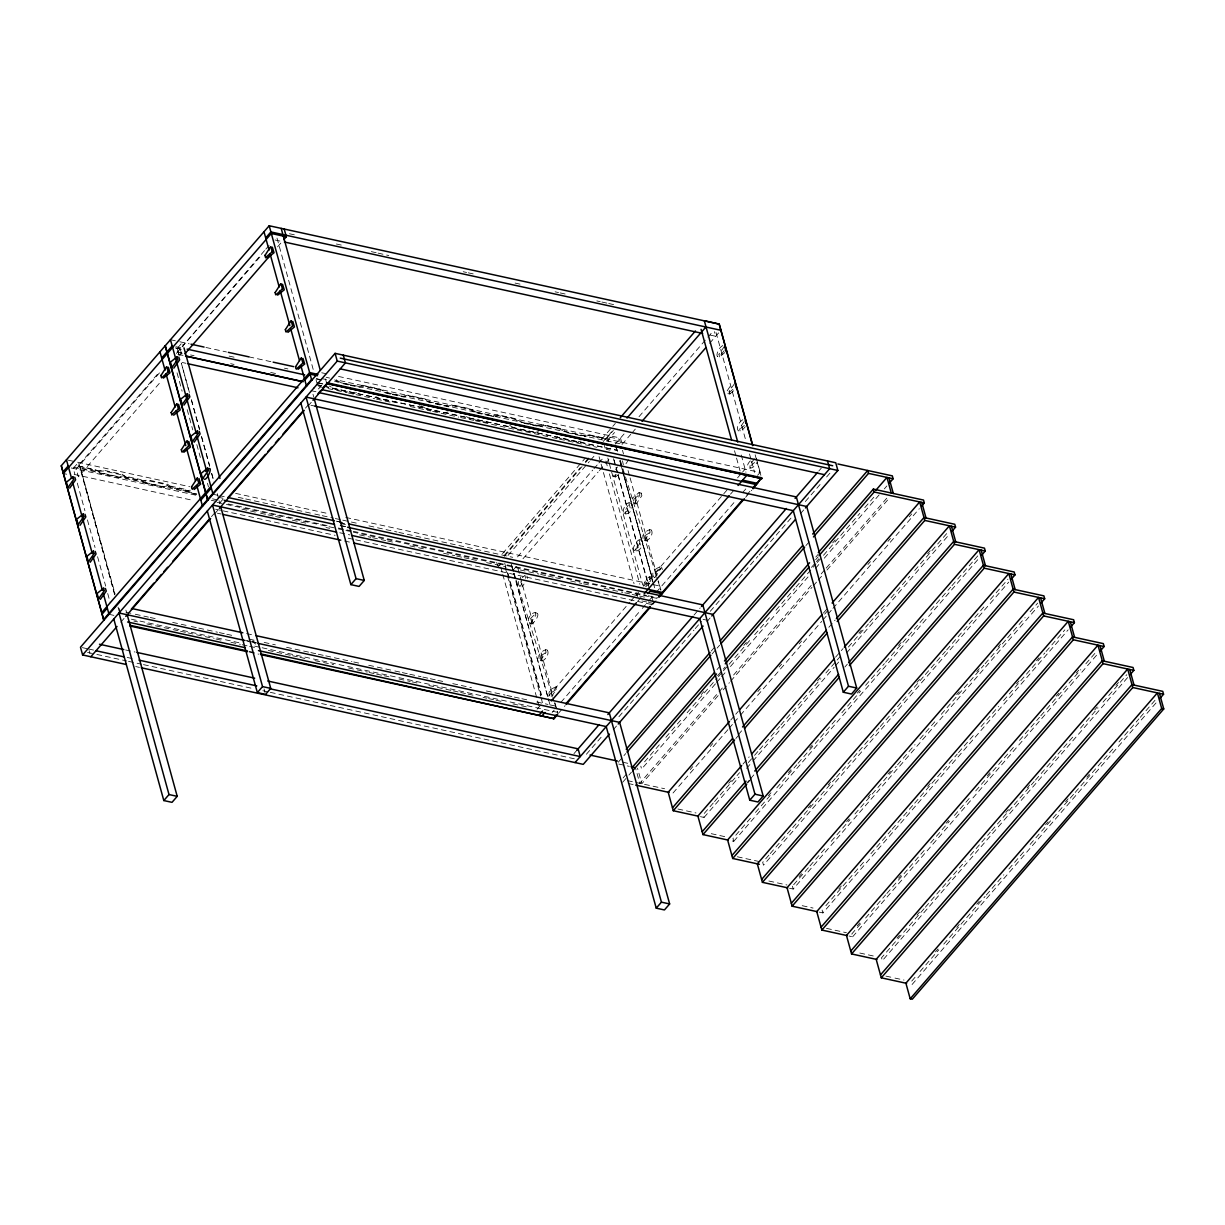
<?xml version="1.0" encoding="UTF-8"?>
<svg xmlns="http://www.w3.org/2000/svg" width="1225" height="1225" viewBox="0 0 1225 1225"><rect width="100%" height="100%" fill="white"/><g stroke="black" fill="none" stroke-linecap="round" stroke-linejoin="round"><path stroke-width="0.75" stroke-dasharray="5 3.75" d="M537.178 613.327C531.987 609.637 523.994 622.101 531.65 624.015C538.388 619.85 541.879 606.191 530.456 618.702M547.407 650.291C550.944 655.987 538.326 667.855 538.832 655.651C543.456 647.168 554.205 648.423 540.669 655.788M549.948 696.03C543.931 687.547 569.365 682.371 550.882 692.875M641.211 493.139L641.869 495.696L636.25 503.919L634.06 503.567L632.728 497.901L639.021 492.588L641.211 493.139L634.473 498.636M651.424 530.226C654.962 535.922 642.344 547.789 642.849 535.585C646.739 527.47 658.759 528.036 644.687 535.723M654.426 577.618C646.019 568.66 673.719 561.203 654.9 572.81M518.405 581.477C517.287 587.495 525.571 589.96 520.671 581.798M724.159 350.702C713.685 364.805 715.997 349.094 722.781 345.572M630.814 503.307C627.261 499.999 621.259 510.289 623.847 513.719C635.806 516.246 633.647 490.597 624.918 511.621M641.058 540.24C647.382 544.849 634.428 556.334 633.279 548.371C637.092 535.8 647.229 537.622 635.132 548.708M643.523 585.657C646.769 573.239 657.779 574.28 645.361 585.795M622.499 460.814L623.326 464.704M525.556 578.368L525.112 575.689M615.67 469.68L617.461 466.97M724.603 346.17L718.723 354.469M727.221 390.79L731.692 383.992M734.816 383.257L728.936 391.556M742.809 419.716C734.143 425.136 736.746 437.677 745.259 426.729M744.126 421.706L739.15 428.643M750.328 460.891C742.84 468.302 752.441 471.686 756.713 462.759M754.355 458.793L749.378 465.73M521.957 583.758L519.936 586.607M524.04 584.065L522.018 586.882M625.975 463.693L628.685 459.651M551.709 696.367L556.303 689.43L555.675 686.812M654.824 577.649L660.321 569.38L659.586 566.7M179.202 355.801L177.181 348.451L182.464 342.342L183.474 346.017M126.114 477.122L122.224 474.305L103.39 470.186L97.204 470.798L78.032 465.883L159.265 372.124M264.539 250.604L182.265 346.583M265.794 249.165L270.786 243.392M159.48 372.89L76.256 469.053L78.385 476.785L161.011 381.404M176.415 353.443L262.257 254.264M114.522 594.293L80.161 467.077L115.043 593.696M277.554 246.883L281.306 242.55M219.842 502.862L225.032 496.86L219.887 495.742M321.685 385.308L318.561 388.907L313.416 387.789M211.466 516.644L215.233 512.31M305.469 408.139L309.236 403.806M120.785 622.178L124.521 617.859M214.39 514.132L218.127 509.814M307.996 406.087L311.732 401.769M502.526 553.623L585.167 458.242M601.536 439.331L611.566 427.77M612.806 426.331L615.317 423.437M504.087 555.553L580.328 467.567M585.32 461.794L589.072 457.476M567.252 432.716L584.616 436.513L588.796 435.426L605.824 439.147L613.112 429.715M603.236 441.49L607.447 436.636L619.452 439.254L621.978 448.457M504.302 556.334L584.294 464.015M585.535 462.575L589.286 458.242M605.824 439.147L613.327 430.496M497.978 567.022L500.474 564.128M507.992 555.461L589.378 461.519M590.634 460.079L595.641 454.307M607.003 441.184L614.521 432.502M517.532 556.9L592.701 470.124M593.911 468.746L597.723 464.352M598.918 462.958L603.925 457.185M615.195 444.17L624.061 433.941M639.006 416.699L706.687 338.559M707.897 337.166L712.95 331.332M512.969 570.299L516.736 565.965M522.998 558.738L598.122 472.023M599.377 470.584L604.384 464.811M605.625 463.356L609.392 459.023M622.009 444.461L630.768 434.339M632.023 432.9L635.775 428.566M709.643 343.291L719.672 331.73M537.132 709.198L540.883 704.865M548.402 696.183L629.788 602.256M631.043 600.801L634.795 596.468M636.051 595.028L638.547 592.134M643.661 586.239L722.536 495.191M723.791 493.752L728.798 487.963M737.557 477.842L741.324 473.508M742.58 472.069L745.076 469.175M637.75 601.199L641.502 596.866M730.498 494.15L734.265 489.816M552.138 712.475L554.221 710.071M560.897 702.354L641.027 609.866M642.283 608.412L647.29 602.639M648.546 601.199L652.297 596.851M656.156 592.41L735.031 501.362M742.549 492.695L746.301 488.346M757.571 475.346L760.082 472.452L336.201 379.827M651.378 605.043L656.401 599.255M746.638 495.099L751.645 489.311M558.692 713.042L565.108 705.646M652.757 604.476L657.871 598.581L353.382 532.186M745.596 497.319L751.767 490.199M573.958 753.651L576.041 751.247M693.978 615.103L700.225 607.906M818.79 471.043L821.286 468.164M586.377 754.263L602.639 735.49M618.916 716.717L693.993 630.063M695.233 628.609L701.496 621.397M710.255 611.29L737.787 579.517M739.027 578.062L757.8 556.395M759.056 554.956L791.58 517.409M805.346 501.515L821.607 482.742M826.615 476.969L831.622 471.196M613.204 729.794L617.553 724.787M706.81 621.749L711.082 616.818M800.43 513.704L804.167 509.386M711.296 651.011L715.048 646.678M618.242 762.226L625.745 753.559M712.093 653.905L715.844 649.572M717.1 648.132L719.596 645.238M805.928 545.584L809.679 541.251M623.112 777.952L626.863 773.618M716.962 669.631L720.713 665.298M815.804 557.053L818.3 554.159M622.652 782.285L627.659 776.512M628.915 775.058L631.411 772.179M815.636 559.733L818.147 556.839M701.328 694.498L703.824 691.604M717.59 675.725L725.093 667.058M743.866 645.391L746.377 642.497M811.44 567.405L815.192 563.071M816.447 561.632L818.943 558.738M832.709 542.843L835.205 539.965M644.58 761.827L660.842 743.054M665.849 737.282L682.111 718.493M687.118 712.72L717.146 678.068M718.401 676.613L722.153 672.28M723.408 670.841L749.685 640.507M754.677 634.734L770.954 615.961M775.961 610.188L794.719 588.521M795.974 587.066L815.988 563.959M817.243 562.52L822.251 556.747M823.506 555.293L859.782 513.413M864.789 507.64L876.059 494.64M715.446 683.841L641.609 769.055L640.813 766.161M716.686 682.402L720.438 678.068M721.693 676.613L725.445 672.28M730.452 666.507L808.025 576.96M815.544 568.293L819.295 563.959M824.303 558.187L879.351 494.64M884.358 488.867L886.854 485.973M722.337 687.991L639.756 783.311L635.453 767.707M733.607 674.99L811.18 585.443M821.194 573.882L824.946 569.548M826.186 568.109L887.497 497.35M718.141 695.647L641.808 783.755L637.505 768.152M723.133 689.874L729.396 682.662M730.651 681.207L811.976 587.342M813.232 585.887L816.983 581.553M818.239 580.114L821.99 575.781M826.998 570.008L889.549 497.794M730.743 720.024L734.495 715.691M735.75 714.236L738.262 711.357M823.338 613.143L828.345 607.37M690.257 769.576L692.753 766.682M710.27 746.469L712.782 743.575M757.831 691.589L760.327 688.695M779.1 667.028L781.596 664.149M799.113 643.921L801.625 641.027M824.67 614.154L828.422 609.82M867.928 564.495L870.439 561.601M887.957 541.389L890.452 538.495M909.226 516.827L911.722 513.933M727.864 729.702L672.816 793.249L672.02 790.355M729.12 728.247L732.872 723.914M734.127 722.474L739.119 716.702M740.375 715.247L821.715 621.381M822.955 619.927L826.707 615.593M827.962 614.154L831.714 609.82M832.969 608.381L919.301 508.727M828.881 627.307L835.144 620.08M738.353 734.617L742.105 730.284M735.842 738.507L739.594 734.173M742.947 764.109L749.195 756.882M835.542 657.228L843.045 648.576M728.722 783.326L731.233 780.447M817.565 680.794L820.076 677.9M858.863 633.126L861.359 630.247M927.677 553.7L930.173 550.806M713.272 803.003L703.257 814.564L704.053 817.442L700.44 816.662M714.527 801.563L735.796 777.002M737.037 775.563L739.548 772.669M748.307 762.562L753.314 756.79M754.554 755.35L758.321 751.017M759.561 749.562L779.59 726.456M780.83 725.016L802.115 700.455M803.355 699.016L820.873 678.803M825.88 673.015L835.894 661.469M837.134 660.03L840.901 655.697M848.404 647.03L868.418 623.923M869.673 622.468L885.935 603.695M890.942 597.923L909.716 576.255M914.723 570.482L947.247 532.936M704.053 817.442L739.088 777.002M746.592 768.335L751.599 762.562M752.854 761.123L834.179 667.242M835.435 665.803L839.186 661.469M846.689 652.803L949.298 534.376M844.837 667.058L847.348 664.164M746.791 783.051L749.287 780.157M750.542 778.717L754.294 774.384M748.031 782.591L751.798 778.273M768.458 795.653L770.954 792.759M788.471 772.546L790.982 769.652M809.74 747.985L812.252 745.106M857.286 693.105L859.797 690.211M898.583 645.452L901.079 642.558M750.496 818.208L732.979 838.421L733.775 841.315L730.146 840.518M755.488 812.435L771.765 793.662M776.772 787.874L796.786 764.768M798.042 763.328L819.311 738.782M820.566 737.327L836.828 718.554M841.835 712.782L860.593 691.114M865.6 685.342L884.373 663.674M885.629 662.235L925.671 616.007M930.663 610.234L950.692 587.127M951.947 585.688L973.217 561.127M974.457 559.687L978.224 555.354M733.775 841.315L979.02 558.248M808.178 807.964L810.674 805.07M828.192 784.857L830.703 781.963M917.035 682.31L919.546 679.431M768.948 855.081L762.685 862.293L763.481 865.187L1008.726 582.12M770.188 853.626L791.472 829.08M792.713 827.641L813.982 803.079M815.237 801.64L835.266 778.533M836.507 777.094L857.776 752.533M859.031 751.093L879.06 727.987M880.3 726.532L901.569 701.986M902.825 700.547L924.094 675.986M925.35 674.546L945.363 651.44M946.619 650L967.888 625.439M969.143 624L985.405 605.227M990.412 599.438L1007.93 579.226M799.098 876.61L801.609 873.716M846.659 821.73L849.155 818.836M867.928 797.169L870.424 794.29M887.941 774.062L890.452 771.183M956.756 694.636L959.267 691.742M976.784 671.53L979.28 668.636M998.053 646.968L1000.549 644.09M793.647 884.726L808.668 867.392M809.924 865.952L826.186 847.179M831.193 841.391L849.966 819.739M854.958 813.951L896.256 766.299M897.512 764.844L915.029 744.632M920.036 738.859L936.298 720.086M941.305 714.298L983.843 665.206M985.099 663.751L1006.368 639.205M1007.624 637.75L1025.141 617.538M1030.133 611.765L1037.652 603.098M789.574 888.263L793.203 889.059L1038.448 605.992M838.834 888.921L841.33 886.027M927.662 786.373L930.173 783.495M1016.505 683.841L1019.001 680.947M1036.518 660.734L1039.03 657.84M825.864 905.704L865.907 859.491M870.914 853.718L890.942 830.611M892.183 829.157L913.452 804.611M914.707 803.171L957.246 754.064M958.501 752.609L974.763 733.836M981.026 726.624L998.543 706.396M1003.551 700.623L1044.833 652.956M1046.089 651.516L1064.862 629.849M819.295 912.135L822.909 912.931L1068.154 629.849M857.286 925.794L859.782 922.9M898.568 878.126L901.079 875.247M946.113 823.246L948.625 820.367M987.411 775.593L989.907 772.699M1056.226 696.152L1058.737 693.273M1076.254 673.046L1078.75 670.152M860.593 923.803L851.834 933.909L852.631 936.803L849.002 936.007M865.6 918.015L885.614 894.908M886.869 893.469L908.138 868.923M909.394 867.468L925.656 848.695M930.663 842.923L949.421 821.255M954.428 815.482L970.705 796.709M975.697 790.921L1014.499 746.163M1019.491 740.375L1039.52 717.268M1040.775 715.829L1062.044 691.268M1063.285 689.828L1080.802 669.616M1085.809 663.827L1095.824 652.282M852.631 936.803L1097.876 653.721M897.006 938.105L899.502 935.211M917.02 914.998L919.531 912.104M1005.863 812.451L1008.374 809.572M1027.132 787.905L1029.643 785.011M1094.706 709.918L1097.202 707.024M1115.975 685.357L1118.471 682.478M924.094 908.674L881.541 957.782L882.337 960.66L1127.582 677.593M925.334 907.235L946.603 882.674M947.859 881.234L965.377 861.007M970.384 855.234L990.397 832.127M991.653 830.688L1012.922 806.127M1014.178 804.687L1034.191 781.581M1035.447 780.141L1056.716 755.58M1057.971 754.141L1074.233 735.368M1080.496 728.14L1098.013 707.928M1103.021 702.139L1126.786 674.699M935.487 951.871L937.982 948.977M956.756 927.31L959.252 924.431M976.769 904.203L979.28 901.324M1045.583 824.777L1048.095 821.883M1065.612 801.671L1068.108 798.777M1086.881 777.109L1089.377 774.231M915.014 977.32L911.262 981.654L912.058 984.533L1157.303 701.466M920.021 971.532L938.794 949.88M943.786 944.092L985.084 896.44M986.339 895L1003.857 874.772M1008.864 869L1025.126 850.227M1030.133 844.438L1073.927 793.892M1075.167 792.452L1113.969 747.679M1118.961 741.906L1138.99 718.799M1140.245 717.345L1156.507 698.572M530.272 623.663L535.876 615.256L535.141 612.592M644.503 540.684L650.107 532.278L649.48 529.659M724.832 352.54L719.902 356.766L717.651 356.567M616.221 474.473L613.633 476.632L612.868 474.397M618.349 474.718L615.547 476.954M732.933 389.382L727.742 393.608M729.778 393.975L735.046 389.627M744.371 425.412L738.078 430.741M754.585 462.499L748.291 467.827M645.636 586.79L649.342 583.621M522.309 577.633L524.79 575.566M729.932 393.945L727.864 393.654M623.847 513.719L630.247 508.252L628.808 502.541M634.06 550.806L640.461 545.339L639.021 539.628M639.021 492.588L639.894 495.191L634.167 503.628M540.363 660.78L546.09 652.343L545.355 649.679M356.444 392.643L353.78 393.332L334.685 389.167L329.326 385.998M495.911 416.408L498.575 415.704L515.051 419.317L520.411 422.487M538.923 425.718L543.196 424.738L560.407 428.505L566.134 431.751L583.559 435.564L588.122 434.569L605.609 438.382M538.403 431.675L534.115 432.731L516.827 428.964M581.278 441.015L578.277 441.674M448.182 411.968L443.71 412.993L424.907 408.874L419.624 405.766M636.112 503.95L634.795 498.59M625.761 514.041L625.362 511.805M646.325 541.037L645.008 535.677M532.079 624.015L530.777 618.656M542.308 661.102L540.991 655.743M719.397 356.904L719.167 354.653M615.7 476.923L613.633 476.632M190.38 490.23L187.41 490.521L169.127 486.524L164.563 487.519L145.744 483.4L140.109 480.169M187.731 491.21L170.137 487.458L166.416 484.687L148.822 480.828L142.253 481.348L125.042 477.597L121.306 474.825L103.712 470.982L97.142 471.487L79.64 467.674M289.437 233.745L294.628 234.878M336.385 244.005L341.499 245.123M371.282 251.63L376.381 252.748M378.096 253.131L388.83 255.566M463.203 271.72L466.603 272.471M468.302 272.838L473.417 273.956M515.112 283.067L523.626 284.935M555.109 291.81L558.523 292.561M560.223 292.928L565.337 294.046M596.82 300.921L600.219 301.672M601.919 302.039L607.033 303.157M608.733 303.524L614.031 304.688M275.028 239.977L282.5 241.616M710.117 335.068L715.722 336.278L714.451 331.653M170.459 339.708L177.931 341.346M179.799 341.76L189.14 343.796M205.938 347.471L226.487 351.958M248.889 356.858L273.16 362.156M321.716 372.767L327.32 373.993M338.529 376.442L620.493 438.06L622.193 444.246L334.624 381.404M229.152 356.108L235.966 357.593M284.476 368.189L287.875 368.939M326.172 377.3L329.586 378.05M475.928 412.029L493.353 415.842L497.917 414.846L515.112 418.598L520.855 421.844L538.449 425.703M175.895 346.706L181.499 347.931M321.547 378.54L327.152 379.765M343.444 383.808L348.666 384.956M350.396 385.324L359.078 387.222L363.534 386.197L379.735 389.734L383.563 392.015M390.499 394.098L385.002 392.858M392.214 394.465L404.189 397.084L408.476 396.027L424.554 399.534L430.189 402.765M435.319 403.882L449.177 406.899L453.464 405.858L469.941 409.456L473.952 411.83M477.015 412.993L488.989 415.612M490.704 415.995L494.119 416.745M523.825 423.237L539.398 426.622L543.686 425.565L560.162 429.163L564.174 431.552M175.267 347.9L182.081 349.385M316.525 378.77L322.129 379.995M176.385 348.267L181.974 349.493M316.433 378.877L322.022 380.102M181.958 353.06L176.767 351.927L182.081 353.811M190.61 354.944L194.071 355.709M230.667 363.703L234.067 364.453M270.664 372.446L275.778 373.564M317.474 382.675L322.588 383.792M317.933 382.966L323.538 384.191M178.176 354.347L183.781 355.572L178.084 354.454M316.356 384.543L321.961 385.768M323.829 386.166L616.987 450.233L615.716 445.609M316.264 384.65L321.869 385.875M323.737 386.288L616.895 450.356M397.176 402.826L379.888 399.028L374.437 395.843M487.963 422.656L470.002 418.736L464.658 415.566M318.699 386.503L326.172 388.141M328.04 388.555L346.706 392.628M348.574 393.041L354.178 394.266M356.046 394.664L374.712 398.753M376.58 399.166L393.393 402.826M410.191 406.501L430.741 410.987M432.609 411.401L458.747 417.112M460.615 417.526L473.692 420.374M475.56 420.788L481.149 422.013M483.017 422.426L550.239 437.111M552.107 437.524L557.712 438.749M559.58 439.147L596.927 447.309M606.268 449.345L610.004 450.172M182.219 362.493L185.955 363.304M311.058 390.653L316.663 391.877M310.936 405.261L314.672 406.087M235.598 493.369L328.974 513.765M345.772 517.44L661.347 586.407M68.156 460.156L75.782 461.825M77.65 462.223L189.691 486.708M238.232 497.319L243.836 498.544M245.704 498.958L312.926 513.643M314.794 514.056L320.399 515.281M322.267 515.679L333.476 518.129M335.344 518.543L340.948 519.768M342.816 520.166L359.614 523.841M368.955 525.893L396.961 532.002M398.829 532.416L439.913 541.389M441.781 541.802L512.739 557.314M337.488 521.345L346.032 523.213M213.028 494.242L218.172 495.375M336.278 521.176L341.867 522.401M339.708 522.554L346.675 524.07M78.032 465.883L95.535 469.711L101.262 472.957L118.856 476.785L123.419 475.79L140.63 479.572L146.372 482.818L163.798 486.616L168.361 485.621L185.557 489.372L191.115 492.557L196.704 493.813M340.489 523.55L346.185 524.668M218.004 497.197L223.409 498.376M73.745 467.184L195.127 493.706M340.78 525.54L346.384 526.765M196.689 494.532L190.778 493.2L185.496 490.092M340.121 525.647L345.726 526.872M71.249 467.965L197.562 495.558M212.507 498.835L218.111 500.06M211.358 500.29L216.963 501.5M228.156 503.965L329.004 525.984M338.33 528.036L351.407 530.884M353.275 531.298L646.448 595.365M648.301 595.779L657.657 597.815M217.07 502.403L224.65 503.904M226.411 504.44L336.691 528.388M338.452 528.924L344.164 530.027M345.925 530.548L351.621 531.65M241.922 509.156L258.72 512.816M260.588 513.229L266.192 514.454M268.061 514.868L273.665 516.093M275.533 516.491L281.137 517.716M292.331 520.166L309.144 523.841M325.957 527.516L329.678 528.327M359.568 534.866L370.762 537.3M372.63 537.714L385.707 540.577M387.575 540.975L393.179 542.2M409.977 545.875L426.79 549.55M443.588 553.225L454.797 555.675M456.665 556.073L462.269 557.298M464.137 557.712L469.726 558.937M471.594 559.35L477.199 560.56M486.539 562.612L505.205 566.685M520.15 569.947L538.816 574.035M540.684 574.448L546.289 575.673M548.157 576.072L553.761 577.297M555.629 577.71L561.234 578.935M570.574 580.972L581.768 583.422M583.636 583.835L589.24 585.045M604.185 588.322L622.851 592.395M624.719 592.808L630.324 594.033M632.192 594.431L637.796 595.656M639.664 596.07L645.253 597.295M74.158 474.412L193.657 500.52M339.8 532.768L349.875 534.912M63.378 473.508L66.717 474.228M641.931 600.954L646.938 602.042M648.607 602.409L653.599 603.496M215.615 509.217L221.22 510.427M223.088 510.84L335.114 535.325M348.191 538.188L353.795 539.413M355.663 539.812L652.558 604.706M217.407 513.214L221.143 514.041M344.531 541.006L350.136 542.231M703.043 619.345L707.958 620.417M246.593 633.601L252.197 634.826M125.976 612.209L133.448 613.847M135.317 614.246L148.393 617.109M150.262 617.507L155.866 618.732M172.664 622.407L189.477 626.082M191.345 626.496L196.934 627.721M198.802 628.119L217.483 632.207M219.352 632.605L224.956 633.83M226.824 634.244L232.413 635.469M249.226 639.144L254.831 640.369M264.156 642.405L275.365 644.855M286.573 647.305L308.976 652.205M310.844 652.603L316.448 653.828M318.316 654.242L323.921 655.467M325.789 655.88L351.927 661.592M353.795 661.99L359.4 663.215M368.725 665.252L393.011 670.565M394.879 670.978L400.483 672.203M402.351 672.602L407.94 673.827M409.808 674.24L421.017 676.69M422.885 677.088L428.49 678.313M430.358 678.727L435.962 679.952M437.83 680.365L443.419 681.575M452.76 683.627L471.441 687.7M486.371 690.961L505.052 695.05M506.92 695.463L512.509 696.688M514.378 697.086L519.982 698.311M521.85 698.725L527.454 699.95M536.795 701.986L547.988 704.436M549.857 704.85L555.461 706.059M247.006 640.828L256.347 642.865L246.271 640.721M109.01 614.307L114.155 615.44M131.412 619.207L239.717 642.88M254.662 646.142L260.267 647.367M262.135 647.765L559.029 712.659M133.862 621.06L137.598 621.871M146.923 623.923L171.209 629.221M173.077 629.635L178.666 630.86M180.534 631.258L186.139 632.483M188.007 632.896L214.145 638.608M216.013 639.021L221.618 640.246M230.958 642.283L240.299 644.319M242.167 644.733L247.756 645.958M249.624 646.356L257.097 647.994M268.306 650.444L290.708 655.344M292.576 655.743L298.18 656.968M300.048 657.381L305.653 658.606M314.993 660.643L333.659 664.731M348.604 667.993L367.27 672.066M369.138 672.479L374.743 673.704M376.611 674.118L382.215 675.343M384.083 675.741L389.672 676.966M399.013 679.002L410.222 681.452M412.09 681.866L417.694 683.091M428.888 685.541L451.305 690.441M453.173 690.839L458.763 692.064M460.631 692.477L466.235 693.702M468.103 694.116L473.708 695.325M483.048 697.377L486.784 698.189M488.653 698.602L494.242 699.827M496.11 700.225L501.714 701.45M512.923 703.9L529.721 707.575M249.257 651.363L256.729 653.002M249.471 652.129L258.797 654.181M125.67 649.97L135.026 652.022M622.851 762.241L628.333 763.435M618.747 764.048L629.298 766.36M82.351 647.642L87.955 648.867M88.69 649.02L94.31 650.245M127.186 657.442L132.79 658.667M87.526 652.404L94.983 654.028M96.852 654.441L126.696 660.964M128.564 661.362L141.61 664.226M143.478 664.624L253.529 688.68M262.854 690.716L268.459 691.941M270.312 692.339L574.357 758.796M135.699 666.553L139.436 667.38M627.43 780.616L664.578 788.732M628.226 783.495L633.8 784.72M677.915 809.021L696.014 812.971M711.25 833.674L727.543 837.242M737.343 856.765L759.071 861.512M768.871 881.02L786.971 884.986M802.207 905.688L813.063 908.062M826.492 928.366L846.398 932.715M859.827 953.035L876.12 956.587M885.92 976.111L893.163 977.688M894.97 978.086L904.019 980.061M425.519 408.292L420.129 405.199M171.224 486.983L167.503 484.212L148.501 480.047L142.207 480.629L124.031 476.663L119.637 477.689L100.634 473.539L95.274 470.369M252.871 640.828L255.321 642.65M255.688 644.12L252.212 641.487M578.598 442.501L560.223 438.458L554.864 435.273M649.235 576.715L650.766 581.829M475.576 411.922L470.017 408.737L452.806 404.985L448.243 405.98L430.817 402.183L425.09 398.937L407.879 395.154L403.132 396.134L385.523 392.276L379.796 389.029L362.585 385.278L358.022 386.273L340.596 382.46L335.206 379.367M509.753 425.427L515.112 428.597M334.624 379.873L339.968 383.058M527.485 578.414L526.98 576.118M661.638 567.313L662.357 569.564M651.271 577.327L652.787 582.457M655.222 572.764L656.248 576.286M551.204 692.829L552.23 696.351M616.374 447.768L617.522 451.413M620.371 460.539L624.934 475.147M625.5 476.969L657.457 579.195M658.024 581.018L660.872 590.144L658.468 580.91M513.505 571.478L511.223 564.189L549.734 703.992M514.071 573.315L515.786 578.782M516.353 580.604L554.006 701.083M554.573 702.905L557.987 713.853M756.315 458.288L760.863 474.841M755.151 454.766L756.667 460.294M757.173 462.131L761.353 477.092M716.074 332.587L745.964 441.123M749.516 454L751.032 459.513M751.538 461.366L754.585 472.391M729.38 391.74L729.947 393.792M739.594 428.827L740.16 430.878M749.822 465.913L750.374 467.965M741.309 454.996L745.933 472.268M734.51 450.723L736.041 456.236M736.547 458.089L740.084 470.967M822.113 910.037L822.909 912.931M792.407 886.165L793.203 889.059M622.484 450.295L623.51 453.97M628.058 470.538L629.589 476.05M630.094 477.888L657.963 579.073M619.865 460.615L622.392 469.803M622.897 471.64L652.297 578.353L619.819 460.661L623.295 473.616M615.624 445.716L617.262 451.474L616.206 447.845M614.077 460.003L615.593 465.531M616.114 467.368L617.63 472.881M618.135 474.718L648.53 585.106M651.577 596.146L653.093 601.659M607.447 436.636L608.963 442.148M613.526 458.717L615.562 466.067M616.068 467.904L617.584 473.432M618.089 475.269L649.51 589.332M615.149 474.718L615.716 476.77M635.576 548.892L636.143 550.944M603.741 443.327L605.272 448.855M607.799 458.058L608.81 461.733M609.315 463.571L642.757 584.983M605.87 461.013L607.401 466.526M609.422 473.891L639.817 584.264M599.086 456.726L600.602 462.254M601.107 464.091L634.045 583.667M636.571 592.869L637.597 596.544M517.961 568.522L552.934 695.463M554.956 702.813L557.482 712.016M507.992 573.254L541.435 694.682M504.731 563.316L506.752 570.651M507.257 572.488L542.139 699.107M505.221 567.588L540.608 696.045M541.113 697.867L542.629 703.38M500.734 567.083L502.265 572.596M502.771 574.433L539.766 708.739M496.692 562.382L497.549 565.475M325.483 378.938L326.325 382.016M277.003 238.063L313.493 370.517M316.035 379.719L317.551 385.232M312.972 394.22L313.83 397.313M180.274 348.987L181.882 355.281M177.273 348.329L179.294 355.694M189.431 392.49L181.315 363.044L189.339 392.597M191.452 399.84L199.568 429.271M201.589 436.636L209.705 466.067M211.726 473.432L213.242 478.944M217.3 493.66L218.816 499.188M191.36 399.962L199.476 429.393M201.497 436.743L209.597 466.189M211.634 473.539L214.161 482.742M219.03 500.627L219.872 503.72M177.043 372.844L182.112 391.234M187.18 409.64L192.754 429.868M196.812 444.583L200.349 457.461M207.454 483.217L208.464 486.907M264.033 688.879L265.044 692.554M125.915 610.127L126.772 613.22M119.085 608.381L120.601 613.893M114.936 594.86L78.446 462.407L73.255 468.394L74.771 473.922M118.059 607.141L119.575 612.653M77.297 483.109L84.908 510.702M87.434 519.905L95.045 547.498M97.571 556.701L105.687 586.132M107.708 593.497L110.235 602.7M89.119 650.567L89.976 653.66M623.801 475.468L653.109 582.243M653.614 584.08L654.625 587.77M511.284 564.112L513.306 571.478M513.811 573.315L515.327 578.843M515.832 580.681L548.693 700.363"/><path stroke-width="1.5" d="M171.041 412.519L171.929 414.907M264.845 255.367L265.718 257.755M191.682 486.647L197.439 478.041M166.799 366.765L168.269 372.094M177.012 403.852L178.483 409.181M187.226 440.954L188.696 446.267M197.118 478.072L198.909 483.354M270.817 246.7L272.287 252.028M281.03 283.802L282.5 289.115M292.714 326.202L291.244 320.889M301.457 357.976L302.927 363.289M726.088 351.468L724.603 346.17M73.822 479.266L67.88 487.642L66.426 482.175L73.148 476.831M78.247 524.882L76.654 519.262L83.361 513.918M78.14 524.56L84.035 516.353M88.46 561.969L86.868 556.349L93.575 551.005M98.674 599.056L97.081 593.436L103.788 588.092M98.521 598.903L104.462 590.527M172.051 367.73L170.459 362.11L177.166 356.766M171.898 367.577L177.839 359.201M182.265 404.817L180.672 399.197L187.379 393.853M182.112 404.663L188.053 396.288M192.478 441.903L190.886 436.284L197.593 430.94M192.325 441.75L198.266 433.374M202.692 478.99L201.099 473.371L207.806 468.027M202.538 478.837L208.48 470.461M659.907 596.223L662.021 593.788L650.016 591.17L647.903 593.589M61.25 465.776L103.819 620.309L61.311 465.714L269.194 225.752L719.213 324.104L752.763 445.41M62.95 471.962L68.156 465.959M161.685 358.006L172.174 345.894M265.703 237.941L270.893 231.938L720.913 330.291M63.378 473.508L271.322 233.485L286.328 236.762L284.2 229.044M184.898 353.826L270.051 255.55M283.817 239.656L286.328 236.762M101.69 612.577L309.634 372.568L317.964 374.391M102.119 614.123L107.31 608.121M200.839 500.167L211.328 488.055M304.857 380.102L310.047 374.115L317.52 375.738M103.604 619.528L311.655 379.398L311.854 380.163M805.422 507.946L837.869 470.477L835.741 462.759L335.099 353.351L80.483 647.229L82.611 654.962L126.343 664.517M82.611 654.962L337.227 361.084L335.099 353.351M131.335 609.131L153.875 583.115M156.371 580.221L161.394 574.448M163.89 571.554L167.641 567.221M172.648 561.448L208.97 519.538M227.85 497.733L265.412 454.383M267.908 451.489L271.659 447.156M275.426 442.822L279.178 438.489M282.929 434.155L302.973 411.033M317.995 393.684L320.491 390.79M323.002 387.912L326.753 383.563L761.782 478.638M90.818 656.753L117.033 626.496M125.777 616.42L210.639 518.451M219.382 508.375L304.244 410.406M312.988 400.33L345.435 362.876L343.306 355.143M127.201 614.766L177.212 796.342L172.021 802.344L163.813 800.553L169.004 794.55L118.993 612.975L244.985 640.507M220.73 506.813L270.74 688.389L265.549 694.391L257.342 692.584L262.533 686.597L212.522 505.022L336.645 532.14M314.258 398.86L364.269 580.436L359.078 586.423L350.871 584.631L356.062 578.644L306.051 397.068L806.693 506.476L856.704 688.037L851.513 694.039L843.305 692.247L793.279 510.672L314.672 406.087M620.325 417.648L695.448 330.949M627.032 418.062L705.922 327.014M642.038 421.339L705.891 347.624M538.832 715.369L542.598 711.036M551.357 700.93L636.495 602.654M644.105 593.865L729.243 495.589M738.017 485.483L746.882 475.239M541.787 716.089L544.941 712.445M556.135 714.987L553.838 718.646L260.665 654.579M566.164 703.41L650.138 606.482M658.897 596.376L742.871 499.448M752.9 487.872L761.674 477.75L326.585 382.659M557.589 714.313L553.746 718.769L556.946 715.063L553.838 718.662L260.45 653.813M566.134 704.467L650.383 607.217M658.897 597.387L744.387 498.713M753.023 488.76L761.674 477.75M576.669 750.527L599.132 724.587M607.86 714.512L692.737 616.543M701.481 606.467L786.343 508.498M795.086 498.422L817.55 472.483M575.046 762.562L829.662 468.685L827.533 460.968M609.468 734.112L583.253 764.369L141.304 667.778M618.196 724.021L703.073 626.067M711.802 615.976L795.423 519.461M626.205 749.225L710.041 652.466M720.055 640.905L802.635 545.584M812.65 534.039L867.698 470.492L868.494 473.371L813.446 536.918M627.001 752.119L710.837 655.344M720.851 643.799L804.687 547.039M631.87 767.845L714.451 672.525M724.465 660.964L809.557 562.75M818.315 552.643L873.364 489.097L923.512 500.06L924.308 502.954L921.812 505.833M632.667 770.724L716.503 673.964M725.261 663.858L809.097 567.083M819.112 555.538L874.16 491.991L873.364 489.097M875.707 490.413L886.961 477.413L891.264 493.017M889.365 483.094L893.117 478.761L892.321 475.867L837.885 463.969M729.503 721.464L668.192 792.238L673.275 810.72L698.618 816.263M739.502 709.903L822.082 614.582M832.097 603.037L919.684 501.944L924.783 520.426L837.196 621.519M672.479 807.826L732.535 738.507M742.549 726.961L826.385 630.186M836.399 618.64L923.987 517.532L954.765 524.269L955.561 527.148L951.794 531.482M673.275 810.72L734.587 739.946M744.601 728.4L827.181 633.08M741.692 765.548L697.898 816.095L702.997 834.592L728.339 840.136M751.706 754.003L834.286 658.683M844.301 647.122L949.406 525.801L954.489 544.298L849.384 665.619M702.201 831.698L745.994 781.152M754.753 771.046L838.589 674.286M848.588 662.725L953.693 541.404L984.471 548.142L985.268 551.02L981.516 555.354M702.997 834.592L746.791 784.046M756.79 772.485L839.385 677.165M258.062 643.37L619.636 722.382L669.646 903.958L664.44 909.945L656.232 908.154L661.439 902.167L609.3 712.858L255.933 635.637M351.606 535.417L713.164 614.429L763.175 796.005L757.984 801.992L749.777 800.201L754.968 794.198L702.828 604.905L347.594 527.271M843.305 692.247L848.496 686.245L796.357 496.952L319.603 392.766M731.907 855.571L983.415 565.276L1014.193 571.998L1014.989 574.893L1011.237 579.226M732.703 858.465L984.211 568.17L979.112 549.673L727.619 839.967L732.703 858.465L759.378 864.283M761.628 879.443L1013.121 589.148L1043.899 595.871L1044.695 598.765L1040.944 603.098M762.425 882.337L1013.917 592.043L1008.833 573.545L757.326 863.839L762.425 882.337L787.767 887.865M791.335 903.315L1042.842 613.021L1073.621 619.743L1074.417 622.637L1070.665 626.97M792.131 906.194L1043.639 615.915L1038.54 597.417L787.047 887.712L792.131 906.194L817.473 911.737M821.056 927.187L1072.549 636.893L1103.327 643.615L1104.123 646.509L1100.372 650.843M821.853 930.066L1073.345 639.772L1068.261 621.289L816.753 911.584L821.853 930.066L847.195 935.609M850.763 951.059L1102.27 660.765L1133.048 667.487L1133.845 670.366L1130.093 674.699M851.559 953.938L1103.067 663.644L1097.967 645.162L846.475 935.456L851.559 953.938L876.916 959.481M880.484 974.916L1131.977 684.622L1162.755 691.359L1163.551 694.238L1159.799 698.572M881.28 977.81L1132.773 687.516L1127.689 669.034L876.181 959.328L881.28 977.81L906.623 983.353M910.19 998.788L1161.698 708.494L1157.395 692.906L905.903 983.185L910.19 998.788L912.242 999.248L1163.75 708.953L1159.447 693.35M272.348 247.19L274.033 252.748L267.433 258.031M168.33 367.255L170.015 372.813L163.415 378.096M282.562 284.277L284.246 289.835L277.646 295.118M178.544 404.342L180.228 409.9L173.628 415.183M292.775 321.363L294.459 326.922L287.936 332.358M188.757 441.429L190.442 446.987L183.842 452.27M303.004 358.45L304.673 364.009L298.073 369.292M198.986 478.516L200.655 484.074L194.132 489.51M265.58 257.48L271.965 252.074M171.776 414.632L178.161 409.227M292.178 326.386L286.16 331.929M205.723 471.518C214.804 461.396 208.036 480.032 204.407 479.266M270.495 246.746L265.059 255.321M280.709 283.833L275.273 292.408M282.179 289.161L275.947 294.842M166.477 366.811L161.042 375.386M167.948 372.14L161.7 377.821M290.922 320.919L285.486 329.494M176.691 403.898L171.255 412.473M301.136 358.006L295.7 366.581M302.606 363.335L296.373 369.016M186.904 440.985L181.468 449.56M188.374 446.313L182.142 451.994M198.588 483.4L192.356 489.081M178.789 357.149L179.646 359.767L173.827 368.143M189.002 394.236L189.86 396.854L183.964 405.092M74.771 477.214L75.628 479.833L69.733 488.071M199.216 431.322L200.088 433.941L194.178 442.179M84.984 514.301L85.842 516.919L80.023 525.295M95.198 551.388L96.055 554.006L90.16 562.244M105.411 588.475L106.284 591.093L100.389 599.331M94.248 553.44L88.307 561.816M284.368 242.014L702.645 333.43M868.494 473.371L893.117 478.761M340.259 358.113L832.694 465.73M337.227 361.084L837.869 470.477M340.244 368.863L824.456 474.688M874.16 491.991L924.308 502.954M191.008 344.194L204.07 347.058M228.355 352.356L248.889 356.858M273.16 362.156L293.709 366.642M187.103 349.156L304.749 374.865M326.799 383.44L761.889 478.516M185.649 355.97L303.279 381.679M185.542 356.092L301.319 381.388M742.626 480.154L757.617 483.431M924.783 520.426L955.561 527.148M321.501 389.55L756.591 484.641M187.823 363.718L297.997 387.789M954.489 544.298L985.268 551.02M984.211 568.17L1014.989 574.893M1013.917 592.043L1044.695 598.765M1043.639 615.915L1074.417 622.637M1073.345 639.772L1104.123 646.509M1103.067 663.644L1133.845 670.366M1132.773 687.516L1163.551 694.238M227.972 497.503L334.41 520.763M349.339 524.04L663.047 592.594M224.206 500.305L334.517 524.423M1161.698 708.494L1163.75 708.953M223.011 514.439L340.795 540.179M353.887 543.043L699.751 618.625L749.777 800.201M356.062 578.644L364.269 580.436M848.496 686.245L856.704 688.037M132.545 608.672L242.856 632.789M127.614 621.994L245.398 647.734M258.475 650.597L606.222 726.578L656.232 908.154M129.743 625.24L247.389 650.95M129.957 626.021L247.603 651.731M99.501 644.258L123.802 649.572M136.894 652.42L254.677 678.16M267.77 681.023L578.123 748.843L580.252 756.575L269.898 688.756M590.021 755.059L617.385 761.031M631.059 766.743L634.581 767.508M262.533 686.597L270.74 688.389M754.968 794.198L763.175 796.005M96.025 650.751L124.062 656.876M139.022 660.153L256.806 685.893M635.668 785.118L669.095 792.437M169.004 794.55L177.212 796.342M661.439 902.167L669.646 903.958M1129.741 669.478L1134.028 685.081M1100.019 645.606L1104.322 661.209M1070.313 621.733L1074.601 637.337M1040.592 597.861L1044.894 613.465M1010.885 573.989L1015.173 589.593M981.164 550.132L985.467 565.72M951.457 526.26L955.745 541.863M921.736 502.388L926.039 517.991M889.013 477.857L893.316 493.461M752.625 445.578L719.213 324.104L704.314 320.705L737.756 442.133M735.475 384.926L736.378 388.218M745.229 420.359L746.132 423.651M701.067 329.311L731.478 439.683M281.199 228.386L320.215 370.042M269.194 225.752L311.762 380.286M264.003 231.755L269.056 250.16M270.082 253.835L279.193 286.941M280.203 290.631L289.835 325.574M290.846 329.265L299.467 360.533M300.983 366.045L306.556 386.288M275.058 292.453L275.625 294.505M285.272 329.54L285.838 331.592M295.501 366.627L296.052 368.679M300.86 403.056L350.871 584.631M183.98 347.854L219.964 478.47M176.829 356.965L177.395 359.002M187.042 394.052L187.609 396.088M197.256 431.139L197.822 433.191M207.469 468.226L208.036 470.278M170.459 339.708L196.306 433.528M197.317 437.218L206.443 470.323M207.454 474.014L213.028 494.242M165.283 345.695L207.837 500.244M165.176 345.817L207.745 500.351M207.316 511.024L257.342 692.584M159.97 351.82L165.038 370.226M166.064 373.901L175.175 407.006M176.186 410.697L185.817 445.64M186.828 449.33L195.449 480.598M196.965 486.111L202.538 506.354M160.827 375.432L161.394 377.484M181.254 449.606L181.821 451.657M191.468 486.692L192.034 488.744M113.787 618.977L163.813 800.553M72.811 477.03L73.377 479.067M83.024 514.117L83.591 516.154M93.238 551.204L93.804 553.241M103.451 588.291L104.018 590.343M66.441 459.773L71.509 478.179M72.52 481.854L92.288 553.593M93.299 557.283L102.425 590.389M103.436 594.079L109.01 614.307"/></g></svg>
